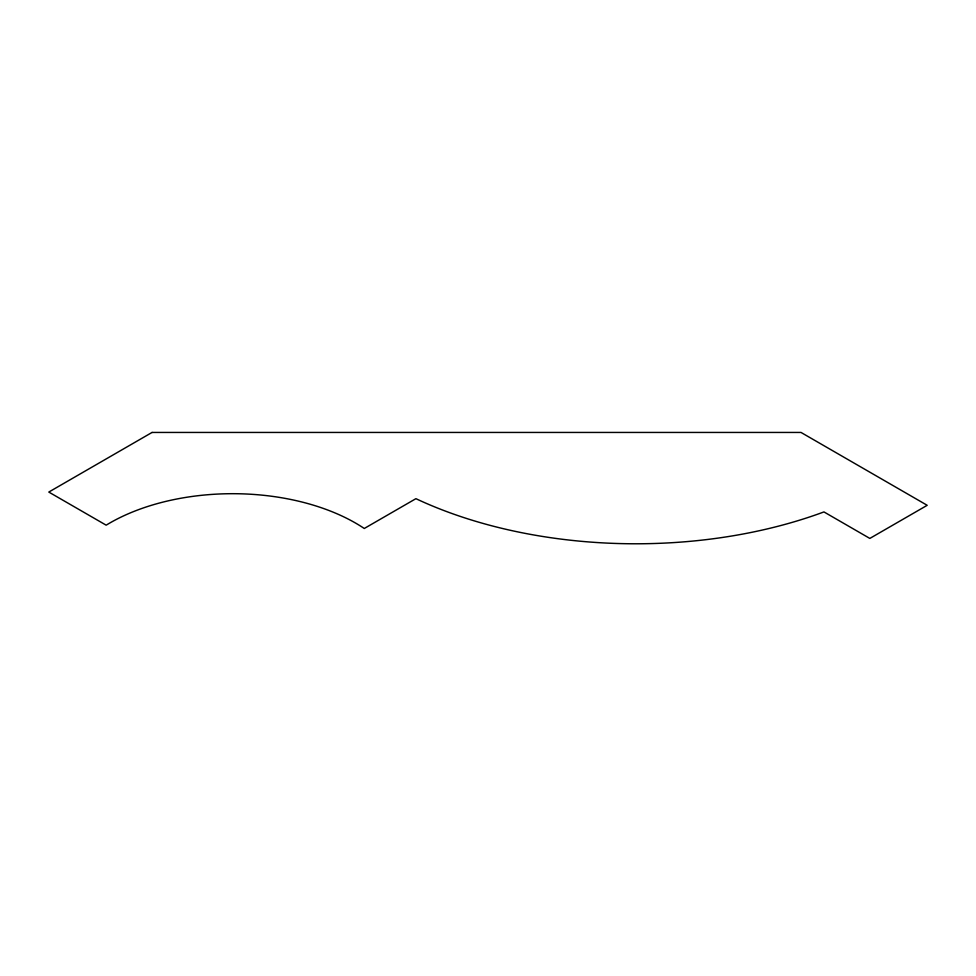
<?xml version="1.0" encoding="UTF-8"?>
<svg xmlns="http://www.w3.org/2000/svg" width="976" height="976" viewBox="0 0 976 976"><rect width="100%" height="100%" fill="white"/><g stroke="black" fill="none" stroke-linecap="round" stroke-linejoin="round"><path stroke-width="1.46" d="M152.049 432.441L48.8 492.063L106.164 525.173A173.96 100.443 0 0 1 364.28 528.48L415.91 498.675A348.432 201.166 0 0 0 823.951 511.924L869.836 538.423L927.2 505.3L801.003 432.441L152.049 432.441"/></g></svg>
